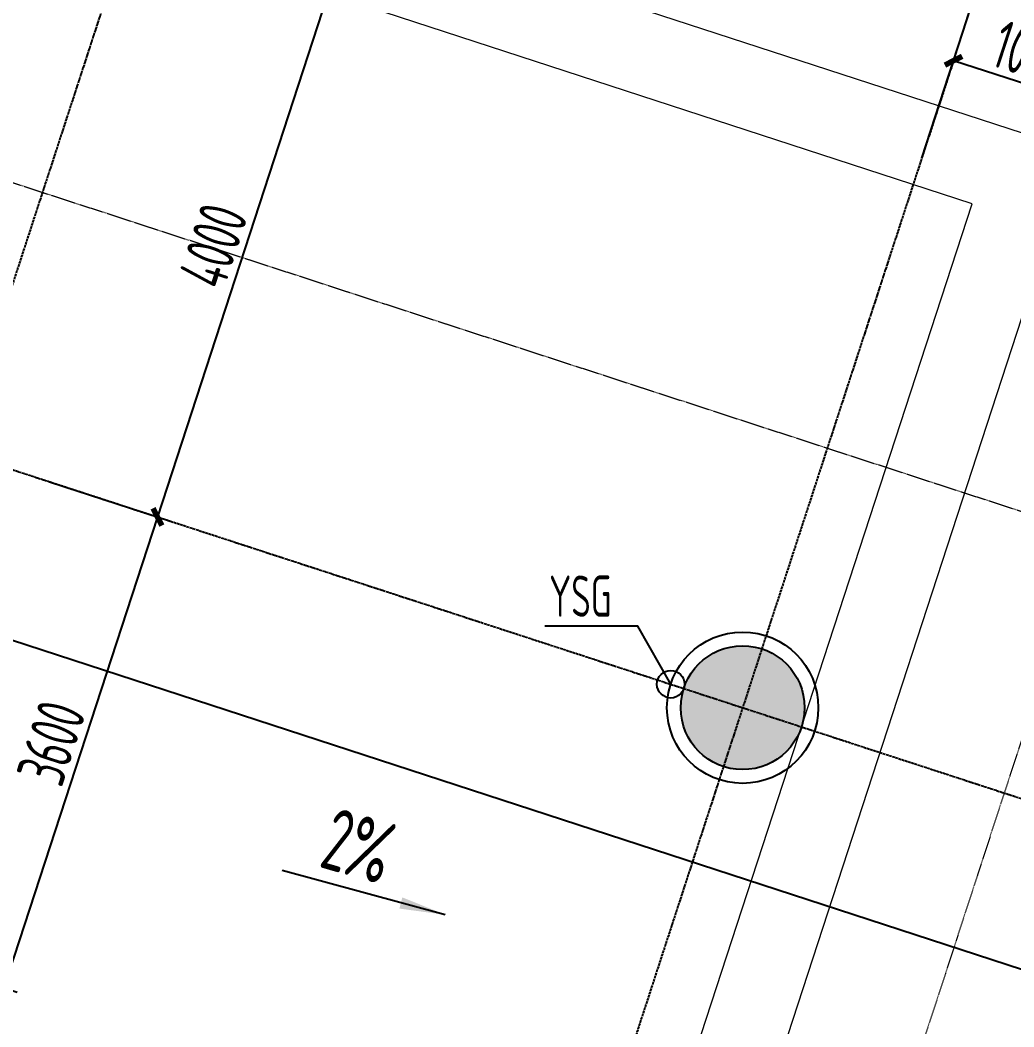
# Model space of a CAD drawing. Header units: millimetres. Extents: x 11639278 to 23698211, y -13072636 to -5537337.
# Drawn here: x 11871586 to 11878810, y -6329234 to -6321917 of the extents above; entities that cross this region are included whole.
import ezdxf
from ezdxf.enums import TextEntityAlignment as Align

# ---------------------------------------------------------------- set-up
doc = ezdxf.new("R2010")
doc.units = ezdxf.units.MM
doc.header["$LTSCALE"] = 10
for name, pattern in [('A2-RG-AXIS$0$CENTER', [2, 1.25, -0.25, 0.25, -0.25]), ('A2-RG-AXIS$0$DOTE', [2.42, 2, -0.2, 0.02, -0.2]), ('A2-RI-F1$0$Overhead 1_16_', [2.579687, 1.5875, -0.992188])]:
    doc.linetypes.add(name, pattern=pattern)
for name, color, linetype in [('A2-RB-F1$0$A-DIMS-100', 1, 'Continuous'), ('A2-RG-AXIS$0$A-AXIS', 1, 'Continuous'), ('A2-RG-AXIS$0$A-DIMS-100', 1, 'Continuous'), ('A2-RG-AXIS$0$A-GRID', 1, 'A2-RG-AXIS$0$CENTER'), ('A2-RI-F1$0$$0$AUDIT_D_120618114340-341', 1, 'Continuous'), ('A2-RI-F1$0$A-ROOF-DRAN', 175, 'Continuous'), ('A2-RI-F1$0$A-SYMB-AREA', 4, 'Continuous'), ('A2-RI-F1$0$A-SYMB-NAME', 4, 'Continuous'), ('A2-RI-F1$0$A-WALL', 7, 'Continuous'), ('A2-RS-F1$0$A-HATH-GRAY', 8, 'Continuous'), ('A2-RS-F1$0$A-WALL-CONC', 6, 'Continuous')]:
    doc.layers.add(name, color=color, linetype=linetype)
doc.layers.add('A2-RI-F1$0$A-DETL-LLIN', color=3, linetype='Continuous', lineweight=5)
doc.layers.add('A2-RI-F1$0$A-FLOR-OVHD', color=8, linetype='A2-RI-F1$0$Overhead 1_16_', lineweight=5)
doc.styles.add('A2-RB-F1$0$XD2008', font='hzs.shx', dxfattribs={"width": 0.7, "bigfont": 'hztxt.shx'})
doc.styles.add('A2-RG-AXIS$0$XD2008', font='hzs.shx', dxfattribs={"width": 0.7, "bigfont": 'hztxt.shx'})
doc.styles.add('A2-RI-F1$0$ECADI', font='hzs.shx', dxfattribs={"width": 0.7, "bigfont": 'hztxt.shx'})
doc.dimstyles.new('A2-RB-F1$0$XD100', dxfattribs={"dimscale": 100, "dimtxt": 3.5, "dimasz": 1.5, "dimexe": 1, "dimexo": 2, "dimgap": 0.5, "dimtad": 1, "dimdec": 0, "dimdsep": 46, "dimtxsty": 'A2-RB-F1$0$XD2008', "dimcen": 2.5, "dimclrt": 4, "dimaunit": 1, "dimadec": 0, "dimazin": 0, "dimtfac": 1, "dimtdec": 0, "dimtix": 1, "dimtmove": 1, "dimatfit": 3, "dimfxl": 0, "dimtolj": 1, "dimtzin": 0, "dimarcsym": 0})
doc.dimstyles.new('A2-RB-F1$0$XD100$0', dxfattribs={"dimscale": 100, "dimtxt": 3.5, "dimasz": 1, "dimexe": 1, "dimexo": 2, "dimgap": 0.5, "dimtad": 1, "dimdec": 0, "dimdsep": 46, "dimtxsty": 'A2-RB-F1$0$XD2008', "dimblk1": 'A2-RB-F1$0$_ArchTick', "dimblk2": 'A2-RB-F1$0$_ArchTick', "dimsah": 1, "dimcen": 2.5, "dimclrt": 4, "dimaunit": 1, "dimadec": 0, "dimazin": 0, "dimtfac": 1, "dimtdec": 0, "dimtix": 1, "dimtmove": 1, "dimatfit": 3, "dimfxl": 0, "dimtolj": 1, "dimtzin": 0, "dimarcsym": 0})
doc.dimstyles.new('A2-RG-AXIS$0$XD150$0', dxfattribs={"dimscale": 150, "dimtxt": 2.5, "dimasz": 1, "dimexe": 1, "dimexo": 2, "dimgap": 0.5, "dimtad": 1, "dimdec": 0, "dimdsep": 46, "dimtxsty": 'A2-RG-AXIS$0$XD2008', "dimblk": 'A2-RG-AXIS$0$_ArchTick', "dimcen": 2.5, "dimclrt": 4, "dimaunit": 1, "dimadec": 0, "dimazin": 0, "dimtfac": 1, "dimtdec": 0, "dimtmove": 2, "dimatfit": 3, "dimfxl": 0, "dimtolj": 1, "dimtzin": 0, "dimarcsym": 0})

# ---------------------------------------------------------------- blocks, each defined once
blk = doc.blocks.new('A2-RS-F1')
at = {"layer": 'A2-RS-F1$0$A-HATH-GRAY', "ltscale": 3}
h = blk.add_hatch(color=256, dxfattribs=at)
h.paths.add_polyline_path([(11844906.6, -6323395.9), (11843860.7, -6323055), (11843581.8, -6323910.6), (11844627.7, -6324251.5)], flags=17)
h.paths.add_polyline_path([(11860882.6, -6343275.4), (11862023.5, -6343647.3), (11861713.6, -6344598), (11860572.7, -6344226.1)])
h.paths.add_polyline_path([(11865221.2, -6329964.4), (11866362.1, -6330336.3), (11866052.2, -6331287.1), (11864911.3, -6330915.2)])
h.paths.add_polyline_path([(11863051.9, -6336620), (11864192.8, -6336991.9), (11863882.9, -6337942.6), (11862742, -6337570.7)])
edge = h.paths.add_edge_path()
edge.add_arc((11859128.8, -6350592.2), 550, 0, 360)
edge = h.paths.add_edge_path()
edge.add_arc((11856959.4, -6357247.7), 450, 0, 360)
edge = h.paths.add_edge_path()
edge.add_arc((11853166.7, -6357589.2), 450, 0, 360)
edge = h.paths.add_edge_path()
edge.add_arc((11867805.9, -6323970.6), 450, 0, 360)
h.paths.add_polyline_path([(11846030, -6316399.5), (11847075.8, -6316740.4), (11846796.9, -6317596.1), (11845751.1, -6317255.2)])
h.paths.add_polyline_path([(11843860.7, -6323054.9), (11844906.6, -6323395.8), (11844627.7, -6324251.5), (11843581.8, -6323910.6)])
h.paths.add_polyline_path([(11855493.2, -6327056.8), (11855968.6, -6327211.7), (11855813.7, -6327687.1), (11855338.3, -6327532.2)])
h.paths.add_polyline_path([(11855338.2, -6327532.2), (11855813.6, -6327687.2), (11855968.6, -6327211.8), (11855493.2, -6327056.8)])
h.paths.add_polyline_path([(11848985.4, -6347023), (11849460.8, -6347177.9), (11849305.8, -6347653.3), (11848830.5, -6347498.4)])
h.paths.add_polyline_path([(11848830.4, -6347498.4), (11849305.8, -6347653.4), (11849460.7, -6347178), (11848985.4, -6347023)])
h.paths.add_polyline_path([(11841691.5, -6329710.3), (11842737.3, -6330051.2), (11842458.4, -6330906.9), (11841412.5, -6330566)])
edge = h.paths.add_edge_path()
edge.add_arc((11835567, -6350274.8), 550, 0, 360)
h.paths.add_polyline_path([(11837074, -6343876.8), (11838119.8, -6344217.7), (11838398.7, -6343362), (11837352.9, -6343021.1)])
h.paths.add_polyline_path([(11839243.3, -6337221.4), (11840289.1, -6337562.3), (11840568, -6336706.6), (11839522.2, -6336365.7)])
h.paths.add_polyline_path([(11843581.8, -6323910.7), (11844627.7, -6324251.6), (11844906.6, -6323395.9), (11843860.7, -6323055)])
edge = h.paths.add_edge_path()
edge.add_arc((11839855.8, -6353250.4), 450, 0, 360)
edge = h.paths.add_edge_path()
edge.add_arc((11857822.8, -6320716.7), 450, 0, 360)
edge = h.paths.add_edge_path()
edge.add_arc((11856666.2, -6324264.9), 500, 0, 360)
h.paths.add_polyline_path([(11855338.3, -6327532.3), (11855813.7, -6327687.2), (11855968.6, -6327211.8), (11855493.2, -6327056.9)])
h.paths.add_polyline_path([(11848830.3, -6347498.4), (11849305.7, -6347653.3), (11849460.6, -6347177.9), (11848985.2, -6347023)])
edge = h.paths.add_edge_path()
edge.add_arc((11848133.1, -6350444.1), 500, 0, 360)
edge = h.paths.add_edge_path()
edge.add_arc((11846511.2, -6355419.9), 450, 0, 360)
edge = h.paths.add_edge_path()
edge.add_arc((11865992.2, -6360191.7), 450, 0, 360)
edge = h.paths.add_edge_path()
edge.add_arc((11868161.4, -6353536.3), 450, 0, 360)
edge = h.paths.add_edge_path()
edge.add_arc((11870330.7, -6346880.9), 450, 0, 360)
edge = h.paths.add_edge_path()
edge.add_arc((11872500, -6340225.5), 450, 0, 360)
edge = h.paths.add_edge_path()
edge.add_arc((11874669.3, -6333570.1), 450, 0, 360)
edge = h.paths.add_edge_path()
edge.add_arc((11876838.5, -6326914.7), 450, 0, 360)
at = {"layer": 'A2-RS-F1$0$A-WALL-CONC'}
blk.add_circle((11876838.5, -6326914.7), 450, dxfattribs=at)
blk = doc.blocks.new('A2-RI-F1$0$5erhfh')
at = {"layer": 'A2-RI-F1$0$A-SYMB-AREA', "style": 'A2-RI-F1$0$ECADI', "width": 0.7}
blk.add_attdef('340M2', text='', height=2.5, dxfattribs=at).set_placement((0, 1.25), align=Align.MIDDLE_LEFT)
at = {"layer": 'A2-RI-F1$0$A-SYMB-NAME', "style": 'A2-RI-F1$0$ECADI', "width": 0.7}
blk.add_attdef('CHINESENAME', (-12.292, 3.087), '', height=4.5, dxfattribs=at)
blk = doc.blocks.new('A2-RI-F1$0$45yrthfgh')
at = {"layer": 'A2-RI-F1$0$A-ROOF-DRAN'}
blk.add_lwpolyline([(41213.5, 24956.7), (40974.7, 25378.4), (40298.6, 25378.4)], dxfattribs=at)
blk.add_circle((41213.5, 24956.7), 100, dxfattribs=at)
ref = blk.add_blockref('A2-RI-F1$0$5erhfh', (39650.3, 25138.5), dxfattribs=dict(at, xscale=-100, yscale=100, zscale=100))
ref.add_attrib('CHINESENAME', 'YSG', (40329.5, 25447.2), dxfattribs={"layer": 'A2-RI-F1$0$A-SYMB-NAME', "height": 300, "style": 'A2-RI-F1$0$ECADI', "width": 0.7})
blk = doc.blocks.new('A2-RI-F1')
blk.add_circle((11876838.5, -6326914.6), 550)
at = {"layer": 'A2-RI-F1$0$$0$AUDIT_D_120618114340-341'}
blk.add_line((11874675.9, -6328419.2), (11873491, -6328098.6), dxfattribs=at)
at = {"layer": 'A2-RI-F1$0$$0$AUDIT_D_120618114340-341', "extrusion": (0, 0, -1)}
blk.add_solid([(-11874343.4, -6328374.8), (-11874364.8, -6328293.5), (-11874679.7, -6328420.1)], dxfattribs=at)
at = {"layer": 'A2-RI-F1$0$A-DETL-LLIN'}
for p, q in [((11879262.4, -6322866.6), (11859586.2, -6316453.2)), ((11878506, -6323251.1), (11859400.3, -6317023.6)), ((11864898.5, -6366934.6), (11879262.4, -6322866.6)), ((11864514, -6366178.2), (11878506, -6323251.1))]:
    blk.add_line(p, q, dxfattribs=at)
at = {"layer": 'A2-RI-F1$0$A-FLOR-OVHD', "ltscale": 0.3}
blk.add_lwpolyline([(11832501.7, -6353064.2), (11845078.7, -6314477.5), (11879355.1, -6325647.5), (11871959.5, -6348337.9), (11872377.5, -6348345.6), (11867157.7, -6364360), (11832494.4, -6353061.8)], dxfattribs=at)
at = {"layer": 'Defpoints', "color": 3, "linetype": 'Continuous'}
blk.add_line((11886956.1, -6331453.7), (11833703.4, -6314096.4), dxfattribs=at)
blk.add_blockref('A2-RS-F1', (0, 0))
ref = blk.add_blockref('A2-RI-F1$0$5erhfh', (11874166.3, -6328553.4), dxfattribs=dict(xscale=99.99999999855896, yscale=99.99999999855896, zscale=99.99999999855896, rotation=343.9141804467033))
ref.add_attrib('CHINESENAME', '2%%%', (11873749.1, -6328068.6), dxfattribs={"layer": 'A2-RI-F1$0$A-SYMB-NAME', "height": 450, "rotation": 343.91418, "style": 'A2-RI-F1$0$ECADI', "width": 0.7})
at = {"layer": 'A2-RI-F1$0$A-WALL'}
blk.add_blockref('A2-RI-F1$0$45yrthfgh', (11835102.2, -6351700.9), dxfattribs=at)
blk = doc.blocks.new('A2-RG-AXIS$0$_ArchTick')
at = {"color": 0, "linetype": 'ByBlock', "const_width": 0.4}
blk.add_lwpolyline([(-0.5, -0.5), (0.5, 0.5)], dxfattribs=at)
blk = doc.blocks.new('*D818')
at = {"layer": 'A2-RG-AXIS$0$A-DIMS-100', "color": 0, "lineweight": -2, "transparency": 16777216}
for p, q in [((11872766.1, -6320046.5), (11872998.5, -6319333.6)), ((11872952, -6319476.2), (11878657, -6321335.7)), ((11878471.1, -6321906), (11878703.4, -6321193.1))]:
    blk.add_line(p, q, dxfattribs=at)
at = {"layer": 'Defpoints', "color": 0, "transparency": 16777216}
for p in [(11872673.2, -6320331.8), (11878657, -6321335.7), (11878378.1, -6322191.3)]:
    blk.add_point(p, dxfattribs=at)
at = {"layer": 'A2-RG-AXIS$0$A-DIMS-100', "color": 0, "lineweight": -2, "transparency": 16777216, "xscale": 150, "yscale": 150, "zscale": 150}
for p, rotation in [((11872952, -6319476.2), 161.9467459168328), ((11878657, -6321335.7), 341.9467459168328)]:
    blk.add_blockref('A2-RG-AXIS$0$_ArchTick', p, dxfattribs=dict(at, rotation=rotation))
at = {"layer": 'A2-RG-AXIS$0$A-DIMS-100', "color": 4, "transparency": 16777216, "insert": (11875885.8, -6320156.4), "char_height": 375, "attachment_point": 5, "rotation": 341.94675, "style": 'A2-RG-AXIS$0$XD2008'}
blk.add_mtext('\\A1;6000', dxfattribs=at)
blk = doc.blocks.new('*D819')
at = {"layer": 'A2-RG-AXIS$0$A-DIMS-100', "color": 0, "lineweight": -2, "transparency": 16777216}
for p, q in [((11848046.1, -6311989.2), (11848557.4, -6310420.5)), ((11848510.9, -6310563.1), (11878935.9, -6320479.9)), ((11878471.1, -6321906), (11878982.4, -6320337.3))]:
    blk.add_line(p, q, dxfattribs=at)
at = {"layer": 'Defpoints', "color": 0, "transparency": 16777216}
for p in [(11847953.1, -6312274.5), (11878935.9, -6320479.9), (11878378.1, -6322191.3)]:
    blk.add_point(p, dxfattribs=at)
at = {"layer": 'A2-RG-AXIS$0$A-DIMS-100', "color": 0, "lineweight": -2, "transparency": 16777216, "xscale": 150, "yscale": 150, "zscale": 150}
for p, rotation in [((11848510.9, -6310563.1), 161.9470385083665), ((11878935.9, -6320479.9), 341.9470385083665)]:
    blk.add_blockref('A2-RG-AXIS$0$_ArchTick', p, dxfattribs=dict(at, rotation=rotation))
at = {"layer": 'A2-RG-AXIS$0$A-DIMS-100', "color": 4, "transparency": 16777216, "insert": (11863804.8, -6315271.9), "char_height": 375, "attachment_point": 5, "rotation": 341.94704, "style": 'A2-RG-AXIS$0$XD2008'}
blk.add_mtext('\\A1;32000', dxfattribs=at)
blk = doc.blocks.new('A2-RB-F1$0$_ArchTick')
at = {"color": 0, "linetype": 'ByBlock', "const_width": 0.4}
blk.add_lwpolyline([(-0.5, -0.5), (0.5, 0.5)], dxfattribs=at)
blk = doc.blocks.new('*D1350')
at = {"layer": 'A2-RB-F1$0$A-DIMS-100', "color": 0, "lineweight": -2, "transparency": 16777216}
for p, q in [((11871799.2, -6325272.1), (11872679.5, -6325559)), ((11872584.4, -6325528), (11871468.8, -6328950.8)), ((11870683.6, -6328694.9), (11871563.9, -6328981.8))]:
    blk.add_line(p, q, dxfattribs=at)
at = {"layer": 'Defpoints', "color": 0, "transparency": 16777216}
for p in [(11871609, -6325210.1), (11870493.4, -6328632.9), (11871468.8, -6328950.8)]:
    blk.add_point(p, dxfattribs=at)
at = {"layer": 'A2-RB-F1$0$A-DIMS-100', "color": 0, "lineweight": -2, "transparency": 16777216, "xscale": 100, "yscale": 100, "zscale": 100}
for p, rotation in [((11872584.4, -6325528), 71.9470404932141), ((11871468.8, -6328950.8), 251.9470404932141)]:
    blk.add_blockref('A2-RB-F1$0$_ArchTick', p, dxfattribs=dict(at, rotation=rotation))
at = {"layer": 'A2-RB-F1$0$A-DIMS-100', "color": 4, "transparency": 16777216, "insert": (11871812.7, -6327169.7), "char_height": 350, "attachment_point": 5, "rotation": 71.94704, "style": 'A2-RB-F1$0$XD2008'}
blk.add_mtext('\\A1;3600', dxfattribs=at)
blk = doc.blocks.new('*D1067')
at = {"layer": 'A2-RB-F1$0$A-DIMS-100', "color": 0, "lineweight": -2, "transparency": 16777216}
for p, q in [((11873038.7, -6321469.1), (11873919.1, -6321756)), ((11873824, -6321725), (11872584.4, -6325528)), ((11871799.2, -6325272.1), (11872679.5, -6325559))]:
    blk.add_line(p, q, dxfattribs=at)
at = {"layer": 'Defpoints', "color": 0, "transparency": 16777216}
for p in [(11872848.6, -6321407.1), (11871609, -6325210.1), (11872584.4, -6325528)]:
    blk.add_point(p, dxfattribs=at)
at = {"layer": 'A2-RB-F1$0$A-DIMS-100', "color": 0, "lineweight": -2, "transparency": 16777216, "xscale": 100, "yscale": 100, "zscale": 100}
for p, rotation in [((11873824, -6321725), 71.94704049335535), ((11872584.4, -6325528), 251.9470404933554)]:
    blk.add_blockref('A2-RB-F1$0$_ArchTick', p, dxfattribs=dict(at, rotation=rotation))
at = {"layer": 'A2-RB-F1$0$A-DIMS-100', "color": 4, "transparency": 16777216, "insert": (11872990.3, -6323556.8), "char_height": 350, "attachment_point": 5, "rotation": 71.94704, "style": 'A2-RB-F1$0$XD2008'}
blk.add_mtext('\\A1;4000', dxfattribs=at)
blk = doc.blocks.new('*D1070')
at = {"layer": 'A2-RB-F1$0$A-DIMS-100', "color": 0, "lineweight": -2, "transparency": 16777216}
for p, q in [((11878140.1, -6322921.5), (11878402.4, -6322116.8)), ((11879369.7, -6322537.3), (11878371.4, -6322211.9)), ((11879138.4, -6323246.9), (11879400.7, -6322442.2))]:
    blk.add_line(p, q, dxfattribs=at)
at = {"layer": 'Defpoints', "color": 0, "transparency": 16777216}
for p in [(11878371.4, -6322211.9), (11878078.1, -6323111.6), (11879076.4, -6323437)]:
    blk.add_point(p, dxfattribs=at)
at = {"layer": 'A2-RB-F1$0$A-DIMS-100', "color": 0, "lineweight": -2, "transparency": 16777216, "xscale": 100, "yscale": 100, "zscale": 100}
for p, rotation in [((11878371.4, -6322211.9), 161.9467563308351), ((11879369.7, -6322537.3), 341.9467563308352)]:
    blk.add_blockref('A2-RB-F1$0$_ArchTick', p, dxfattribs=dict(at, rotation=rotation))
at = {"layer": 'A2-RB-F1$0$A-DIMS-100', "color": 4, "transparency": 16777216, "insert": (11878940.3, -6322160.6), "char_height": 350, "attachment_point": 5, "rotation": 341.94676, "style": 'A2-RB-F1$0$XD2008'}
blk.add_mtext('\\A1;1050', dxfattribs=at)
blk = doc.blocks.new('A2-RG-AXIS')
at = {"layer": 'A2-RG-AXIS$0$A-AXIS'}
blk.add_line((11878377.7, -6322191.3), (11879121.5, -6319909.3), dxfattribs=at)
at = {"layer": 'A2-RG-AXIS$0$A-GRID', "linetype": 'A2-RG-AXIS$0$DOTE'}
for p, q in [((11843136.5, -6315929.7), (11881097.2, -6328302.7)), ((11872673.2, -6320331.8), (11859512.5, -6360709)), ((11878378.1, -6322191.3), (11865217.4, -6362568.5))]:
    blk.add_line(p, q, dxfattribs=at)
at = {"layer": 'A2-RG-AXIS$0$A-DIMS-100'}
dim = blk.add_aligned_dim(p1=(11847953.1, -6312274.5), p2=(11878378.1, -6322191.3), distance=1800, dimstyle='A2-RG-AXIS$0$XD150$0', dxfattribs=at)
dim.commit()
dim.dimension.update_dxf_attribs({"geometry": '*D819', "text_midpoint": (11863804.8, -6315271.9)})
dim = blk.add_linear_dim(base=(11878657, -6321335.7), p1=(11872673.2, -6320331.8), p2=(11878378.1, -6322191.3), angle=161.94675, dimstyle='A2-RG-AXIS$0$XD150$0', dxfattribs=at)
dim.commit()
dim.dimension.update_dxf_attribs({"geometry": '*D818', "text_midpoint": (11875885.8, -6320156.4)})
blk = doc.blocks.new('A2-RB-F1')
at = {"layer": 'A2-RB-F1$0$A-DIMS-100'}
for p1, p2, picture, middle in [((11872848.6, -6321407.1), (11871609, -6325210.1), '*D1067', (11872990.3, -6323556.8)), ((11871609, -6325210.1), (11870493.4, -6328632.9), '*D1350', (11871812.7, -6327169.7))]:
    dim = blk.add_aligned_dim(p1=p1, p2=p2, distance=1025.9, dimstyle='A2-RB-F1$0$XD100$0', dxfattribs=at)
    dim.commit()
    dim.dimension.update_dxf_attribs({"geometry": picture, "text_midpoint": middle})
dim = blk.add_aligned_dim(p1=(11879076.4, -6323437), p2=(11878078.1, -6323111.6), distance=-946.4, dimstyle='A2-RB-F1$0$XD100', override={"dimasz": 1, "dimblk1": 'A2-RB-F1$0$_ArchTick', "dimblk2": 'A2-RB-F1$0$_ArchTick', "dimsah": 1}, dxfattribs=at)
dim.commit()
dim.dimension.update_dxf_attribs({"geometry": '*D1070', "text_midpoint": (11878940.3, -6322160.6)})

msp = doc.modelspace()

# ---------------------------------------------------------------- block references
for name in ['A2-RI-F1', 'A2-RB-F1', 'A2-RG-AXIS']:
    msp.add_blockref(name, (0, 0))

doc.saveas('drawing.dxf')
